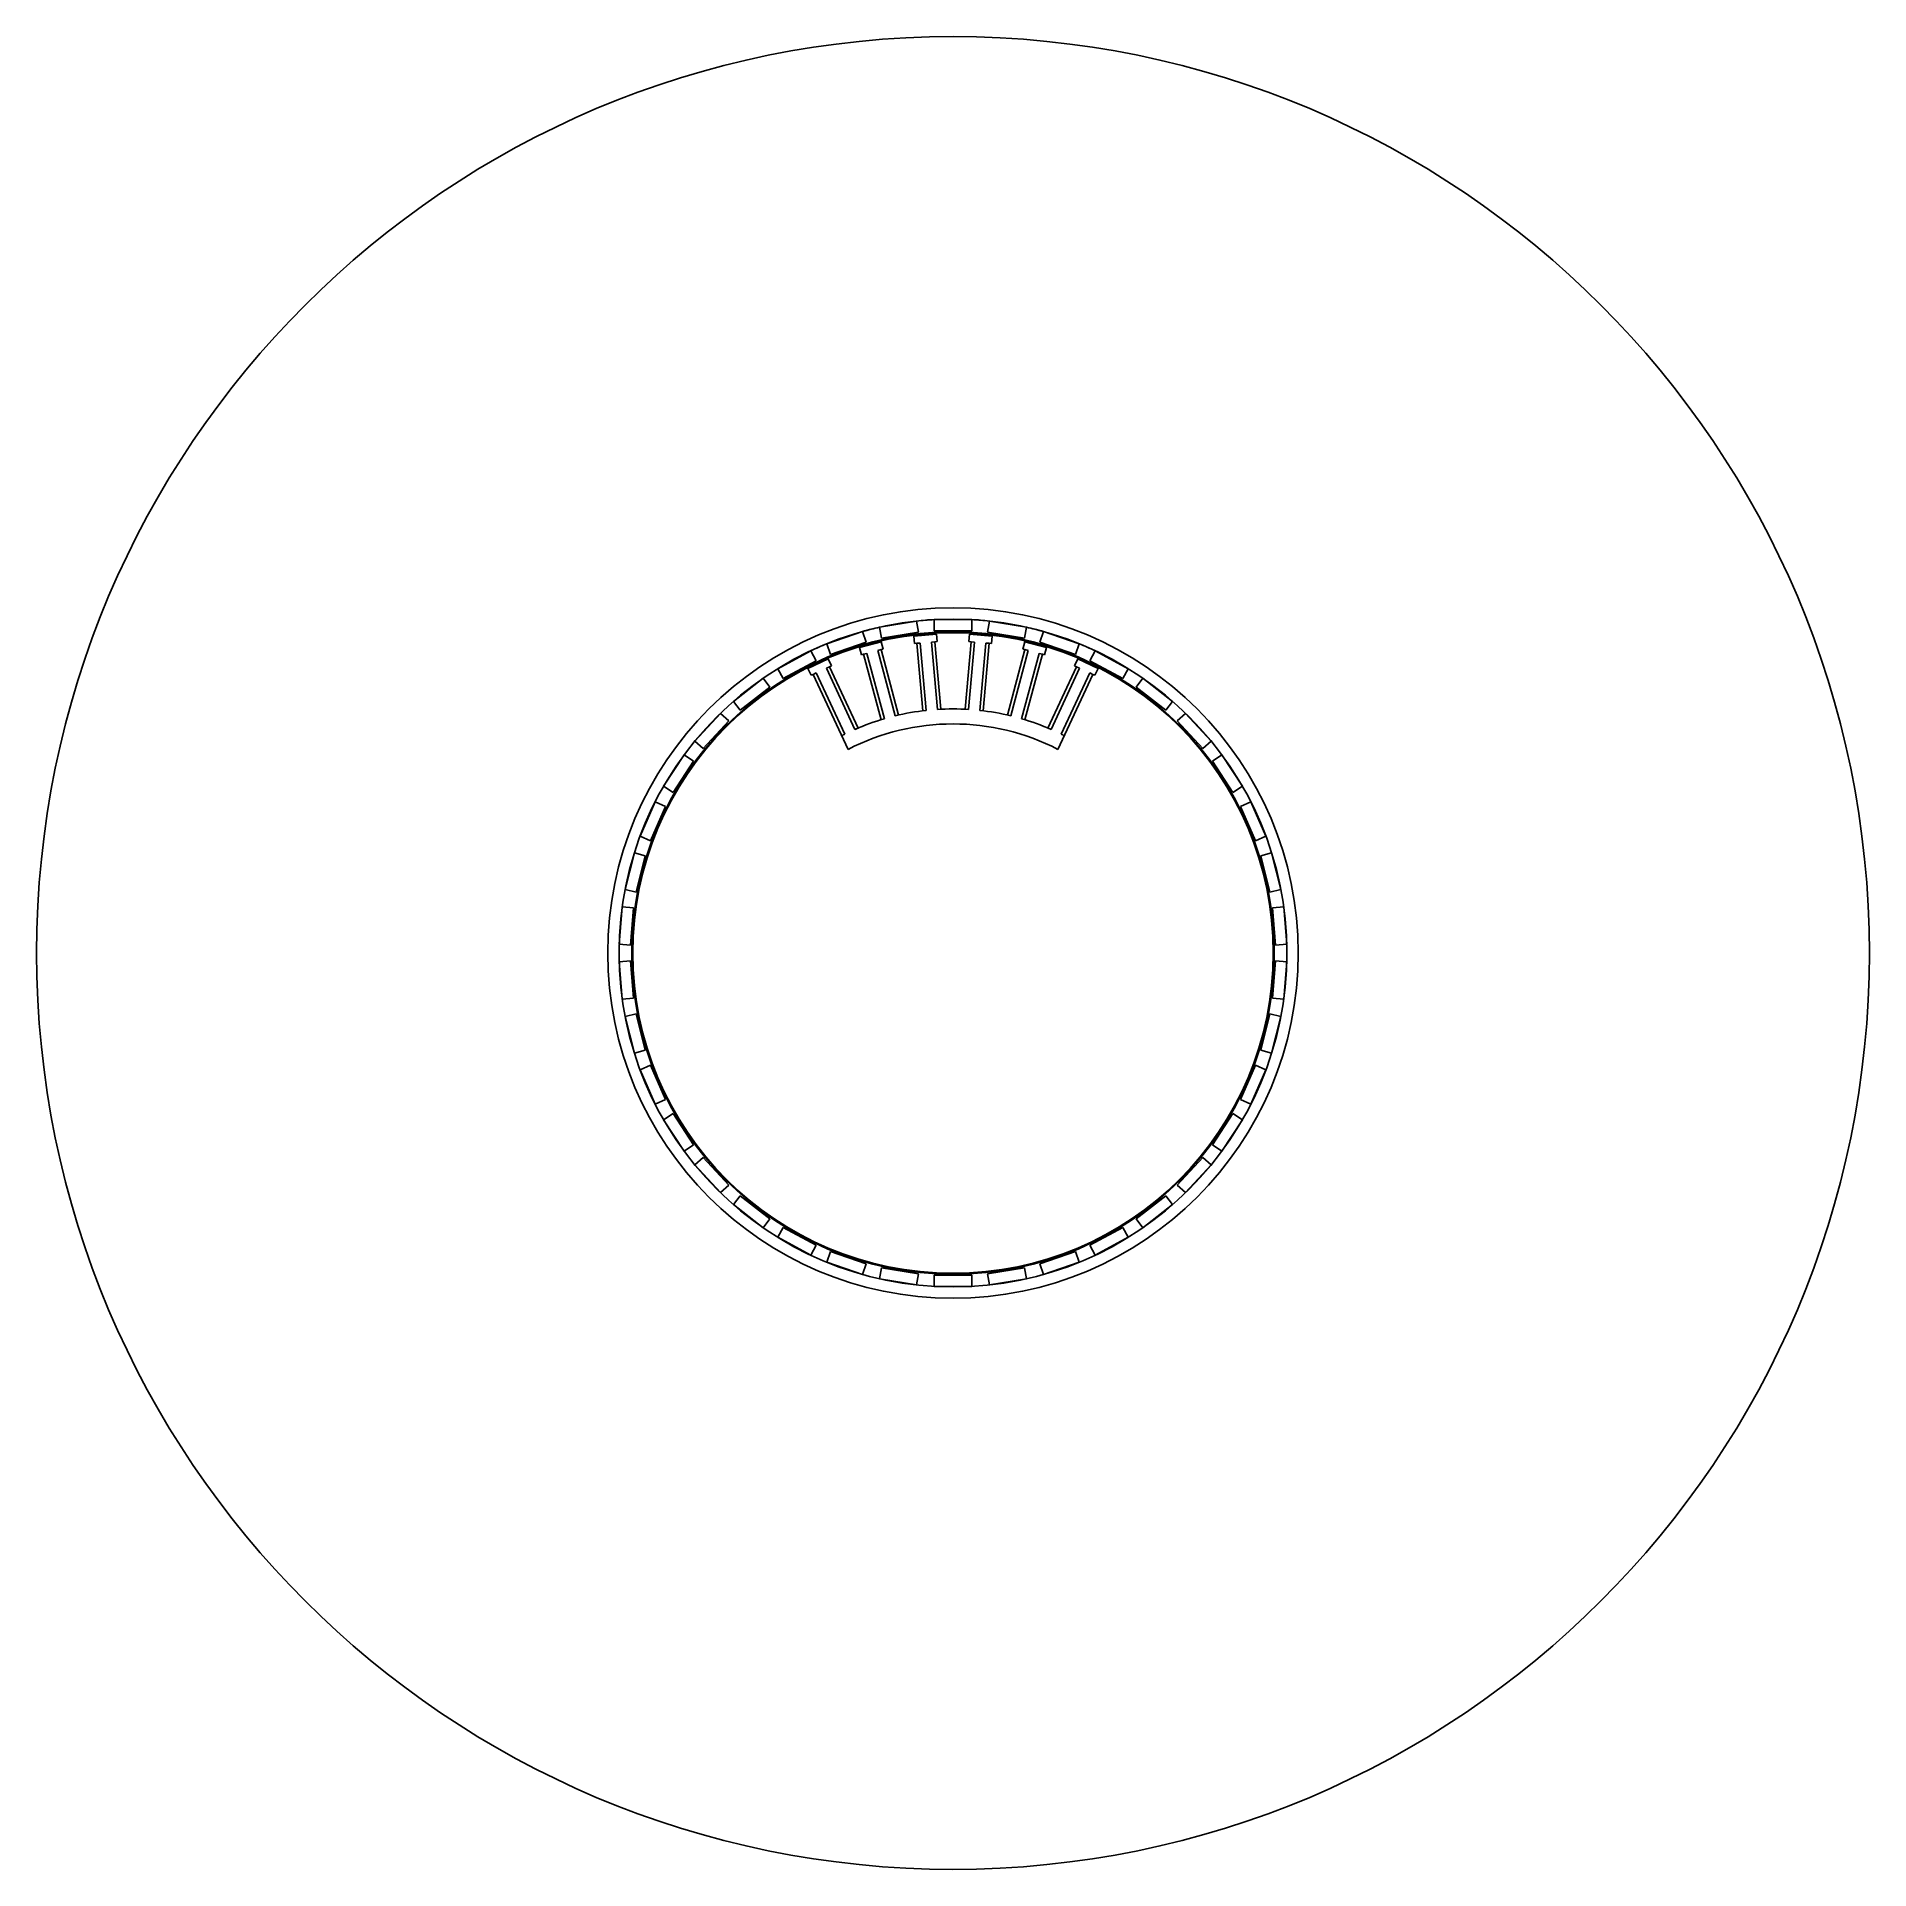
# Model space of a CAD drawing. Extents: x -244 to 244, y -244 to 244.
import ezdxf

# ---------------------------------------------------------------- set-up
doc = ezdxf.new("R2010")
doc.units = 0
doc.header["$MEASUREMENT"] = 0
doc.layers.add('MODELSKETCH_VISIBLE', color=7, linetype='CONTINUOUS')

msp = doc.modelspace()

# ---------------------------------------------------------------- linework, layer by layer
at = {"layer": 'MODELSKETCH_VISIBLE'}
for p, q in [((-9.68, 88.4), (-19.55, 86.75)), ((-9.19, 85.44), (-9.68, 88.4)), ((-5, 88.79), (-5, 85.79)), ((5, 88.79), (-5, 88.79)), ((5, 85.79), (5, 88.79)), ((9.68, 88.4), (9.19, 85.44)), ((19.55, 86.75), (9.68, 88.4)), ((-24.1, 85.6), (-33.56, 82.35)), ((-23.13, 82.76), (-24.1, 85.6)), ((-19.55, 86.75), (-19.05, 83.79)), ((-19.05, 83.79), (-9.19, 85.44)), ((-4.42, 84.92), (-10.4, 84.4)), ((-10.4, 84.4), (-10.22, 82.41)), ((-5, 85.79), (5, 85.79)), ((-4.24, 82.93), (-4.42, 84.92)), ((4.42, 84.92), (4.24, 82.93)), ((10.4, 84.4), (4.42, 84.92)), ((9.19, 85.44), (19.05, 83.79)), ((10.22, 82.41), (10.4, 84.4)), ((19.05, 83.79), (19.55, 86.75)), ((24.1, 85.6), (23.13, 82.76)), ((33.56, 82.35), (24.1, 85.6)), ((-37.86, 80.46), (-46.65, 75.7)), ((-33.2, 78.29), (-38.63, 75.75)), ((-36.43, 77.83), (-37.86, 80.46)), ((-33.56, 82.35), (-32.58, 79.51)), ((-32.35, 76.48), (-33.2, 78.29)), ((-32.58, 79.51), (-23.13, 82.76)), ((-19.1, 82.86), (-24.89, 81.31)), ((-24.89, 81.31), (-24.38, 79.38)), ((-24.38, 79.38), (-23.8, 79.53)), ((-22.93, 79.77), (-23.8, 79.53)), ((-23.8, 79.53), (-22.93, 79.77)), ((-23.8, 79.53), (-19.13, 62.12)), ((-18.27, 62.38), (-22.93, 79.77)), ((-22.93, 79.77), (-18.27, 62.38)), ((-19.16, 80.78), (-20.03, 80.54)), ((-20.03, 80.54), (-19.16, 80.78)), ((-20.03, 80.54), (-15.37, 63.16)), ((-15.37, 63.16), (-20.03, 80.54)), ((-19.16, 80.78), (-18.58, 80.93)), ((-14.49, 63.36), (-19.16, 80.78)), ((-18.58, 80.93), (-19.1, 82.86)), ((-10.22, 82.41), (-9.62, 82.46)), ((-8.73, 82.54), (-9.62, 82.46)), ((-9.62, 82.46), (-8.73, 82.54)), ((-9.62, 82.46), (-8.05, 64.5)), ((-7.16, 64.6), (-8.73, 82.54)), ((-8.73, 82.54), (-7.16, 64.6)), ((-4.84, 82.88), (-5.74, 82.8)), ((-5.74, 82.8), (-4.84, 82.88)), ((-5.74, 82.8), (-4.17, 64.87)), ((-4.17, 64.87), (-5.74, 82.8)), ((-4.84, 82.88), (-4.24, 82.93)), ((-3.27, 64.92), (-4.84, 82.88)), ((4.84, 82.88), (3.27, 64.92)), ((4.17, 64.87), (5.74, 82.8)), ((5.74, 82.8), (4.17, 64.87)), ((4.24, 82.93), (4.84, 82.88)), ((5.74, 82.8), (4.84, 82.88)), ((4.84, 82.88), (5.74, 82.8)), ((8.73, 82.54), (7.16, 64.6)), ((7.16, 64.6), (8.73, 82.54)), ((8.05, 64.5), (9.62, 82.46)), ((9.62, 82.46), (8.73, 82.54)), ((8.73, 82.54), (9.62, 82.46)), ((9.62, 82.46), (10.22, 82.41)), ((19.16, 80.78), (14.49, 63.36)), ((15.37, 63.16), (20.03, 80.54)), ((20.03, 80.54), (15.37, 63.16)), ((22.93, 79.77), (18.27, 62.38)), ((18.27, 62.38), (22.93, 79.77)), ((19.1, 82.86), (18.58, 80.93)), ((18.58, 80.93), (19.16, 80.78)), ((24.89, 81.31), (19.1, 82.86)), ((19.13, 62.12), (23.8, 79.53)), ((20.03, 80.54), (19.16, 80.78)), ((19.16, 80.78), (20.03, 80.54)), ((23.8, 79.53), (22.93, 79.77)), ((22.93, 79.77), (23.8, 79.53)), ((23.13, 82.76), (32.58, 79.51)), ((23.8, 79.53), (24.38, 79.38)), ((24.38, 79.38), (24.89, 81.31)), ((33.2, 78.29), (32.35, 76.48)), ((32.58, 79.51), (33.56, 82.35)), ((38.63, 75.75), (33.2, 78.29)), ((37.86, 80.46), (36.43, 77.83)), ((46.65, 75.7), (37.86, 80.46)), ((-46.65, 75.7), (-45.23, 73.07)), ((-45.23, 73.07), (-36.43, 77.83)), ((-38.63, 75.75), (-37.79, 73.94)), ((-37.79, 73.94), (-37.25, 74.19)), ((-36.43, 74.57), (-37.25, 74.19)), ((-37.25, 74.19), (-36.43, 74.57)), ((-37.25, 74.19), (-27.93, 54.23)), ((-28.82, 58.26), (-36.43, 74.57)), ((-36.43, 74.57), (-28.82, 58.26)), ((-32.89, 76.22), (-33.71, 75.84)), ((-33.71, 75.84), (-32.89, 76.22)), ((-33.71, 75.84), (-26.1, 59.53)), ((-26.1, 59.53), (-33.71, 75.84)), ((-32.89, 76.22), (-32.35, 76.48)), ((-25.28, 59.88), (-32.89, 76.22)), ((32.89, 76.22), (25.28, 59.88)), ((26.1, 59.53), (33.71, 75.84)), ((33.71, 75.84), (26.1, 59.53)), ((27.93, 54.23), (37.25, 74.19)), ((36.43, 74.57), (28.82, 58.26)), ((28.82, 58.26), (36.43, 74.57)), ((32.35, 76.48), (32.89, 76.22)), ((33.71, 75.84), (32.89, 76.22)), ((32.89, 76.22), (33.71, 75.84)), ((36.43, 77.83), (45.23, 73.07)), ((37.25, 74.19), (36.43, 74.57)), ((36.43, 74.57), (37.25, 74.19)), ((37.25, 74.19), (37.79, 73.94)), ((37.79, 73.94), (38.63, 75.75)), ((45.23, 73.07), (46.65, 75.7)), ((-50.59, 73.14), (-58.48, 66.99)), ((-56.64, 64.63), (-48.74, 70.77)), ((-50.59, 73.14), (-48.74, 70.77)), ((-48.74, 70.77), (-50.59, 73.14)), ((50.59, 73.14), (48.74, 70.77)), ((48.74, 70.77), (56.64, 64.63)), ((58.48, 66.99), (50.59, 73.14)), ((-61.94, 63.81), (-68.71, 56.45)), ((-59.73, 61.78), (-61.94, 63.81)), ((-58.48, 66.99), (-56.64, 64.63)), ((56.64, 64.63), (58.48, 66.99)), ((61.94, 63.81), (59.73, 61.78)), ((68.71, 56.45), (61.94, 63.81)), ((-66.5, 54.42), (-59.73, 61.78)), ((59.73, 61.78), (66.5, 54.42)), ((-68.71, 56.45), (-66.5, 54.42)), ((66.5, 54.42), (68.71, 56.45)), ((-71.59, 52.75), (-77.06, 44.38)), ((-74.55, 42.73), (-69.08, 51.11)), ((-69.08, 51.11), (-71.59, 52.75)), ((71.59, 52.75), (69.08, 51.11)), ((69.08, 51.11), (74.55, 42.73)), ((77.06, 44.38), (71.59, 52.75)), ((-77.06, 44.38), (-74.55, 42.73)), ((74.55, 42.73), (77.06, 44.38)), ((-79.3, 40.24), (-83.32, 31.09)), ((-79.3, 40.24), (-83.32, 31.09)), ((-76.55, 39.04), (-79.3, 40.24)), ((-76.55, 39.04), (-79.3, 40.24)), ((79.3, 40.24), (76.55, 39.04)), ((83.32, 31.09), (79.3, 40.24)), ((-80.57, 29.88), (-76.55, 39.04)), ((-80.57, 29.88), (-76.55, 39.04)), ((76.55, 39.04), (80.57, 29.88)), ((-83.32, 31.09), (-80.57, 29.88)), ((-83.32, 31.09), (-80.57, 29.88)), ((80.57, 29.88), (83.32, 31.09)), ((-84.84, 26.64), (-87.3, 16.95)), ((-81.93, 25.91), (-84.84, 26.64)), ((-84.39, 16.21), (-81.93, 25.91)), ((84.84, 26.64), (81.93, 25.91)), ((81.93, 25.91), (84.39, 16.21)), ((87.3, 16.95), (84.84, 26.64)), ((-87.3, 16.95), (-84.39, 16.21)), ((84.39, 16.21), (87.3, 16.95)), ((-88.07, 12.31), (-88.9, 2.35)), ((-85.08, 12.07), (-88.07, 12.31)), ((-85.91, 2.1), (-85.08, 12.07)), ((88.07, 12.31), (85.08, 12.07)), ((85.08, 12.07), (85.91, 2.1)), ((88.9, 2.35), (88.07, 12.31)), ((-88.9, 2.35), (-85.91, 2.1)), ((85.91, 2.1), (88.9, 2.35)), ((-85.91, -2.1), (-88.9, -2.35)), ((-88.9, -2.35), (-88.07, -12.31)), ((-85.08, -12.07), (-85.91, -2.1)), ((85.91, -2.1), (85.08, -12.07)), ((88.9, -2.35), (85.91, -2.1)), ((88.07, -12.31), (88.9, -2.35)), ((-88.07, -12.31), (-85.08, -12.07)), ((85.08, -12.07), (88.07, -12.31)), ((-84.39, -16.21), (-87.3, -16.95)), ((-87.3, -16.95), (-84.84, -26.64)), ((-81.93, -25.91), (-84.39, -16.21)), ((84.39, -16.21), (81.93, -25.91)), ((87.3, -16.95), (84.39, -16.21)), ((84.84, -26.64), (87.3, -16.95)), ((-84.84, -26.64), (-81.93, -25.91)), ((81.93, -25.91), (84.84, -26.64)), ((-80.57, -29.88), (-83.32, -31.09)), ((-83.32, -31.09), (-79.3, -40.24)), ((-76.55, -39.04), (-80.57, -29.88)), ((80.57, -29.88), (76.55, -39.04)), ((79.3, -40.24), (83.32, -31.09)), ((83.32, -31.09), (80.57, -29.88)), ((-79.3, -40.24), (-76.55, -39.04)), ((76.55, -39.04), (79.3, -40.24)), ((-74.55, -42.73), (-77.06, -44.38)), ((-69.08, -51.11), (-74.55, -42.73)), ((74.55, -42.73), (69.08, -51.11)), ((77.06, -44.38), (74.55, -42.73)), ((-77.06, -44.38), (-71.59, -52.75)), ((71.59, -52.75), (77.06, -44.38)), ((-71.59, -52.75), (-69.08, -51.11)), ((69.08, -51.11), (71.59, -52.75)), ((-66.5, -54.42), (-68.71, -56.45)), ((-68.71, -56.45), (-61.94, -63.81)), ((-59.73, -61.78), (-66.5, -54.42)), ((66.5, -54.42), (59.73, -61.78)), ((61.94, -63.81), (68.71, -56.45)), ((68.71, -56.45), (66.5, -54.42)), ((-61.94, -63.81), (-59.73, -61.78)), ((59.73, -61.78), (61.94, -63.81)), ((-56.64, -64.63), (-58.48, -66.99)), ((-58.48, -66.99), (-50.59, -73.14)), ((-48.74, -70.77), (-56.64, -64.63)), ((56.64, -64.63), (48.74, -70.77)), ((50.59, -73.14), (58.48, -66.99)), ((58.48, -66.99), (56.64, -64.63)), ((-50.59, -73.14), (-48.74, -70.77)), ((-45.23, -73.07), (-46.65, -75.7)), ((-36.43, -77.83), (-45.23, -73.07)), ((45.23, -73.07), (36.43, -77.83)), ((46.65, -75.7), (45.23, -73.07)), ((48.74, -70.77), (50.59, -73.14)), ((-46.65, -75.7), (-37.86, -80.46)), ((-37.86, -80.46), (-36.43, -77.83)), ((36.43, -77.83), (37.86, -80.46)), ((37.86, -80.46), (46.65, -75.7)), ((-32.58, -79.51), (-33.56, -82.35)), ((-33.56, -82.35), (-24.1, -85.6)), ((-23.13, -82.76), (-32.58, -79.51)), ((-24.1, -85.6), (-23.13, -82.76)), ((32.58, -79.51), (23.13, -82.76)), ((23.13, -82.76), (24.1, -85.6)), ((24.1, -85.6), (33.56, -82.35)), ((33.56, -82.35), (32.58, -79.51)), ((-19.05, -83.79), (-19.55, -86.75)), ((-19.55, -86.75), (-9.68, -88.4)), ((-9.19, -85.44), (-19.05, -83.79)), ((-9.68, -88.4), (-9.19, -85.44)), ((-5, -85.79), (-5, -88.79)), ((5, -85.79), (-5, -85.79)), ((5, -88.79), (5, -85.79)), ((19.05, -83.79), (9.19, -85.44)), ((9.19, -85.44), (9.68, -88.4)), ((9.68, -88.4), (19.55, -86.75)), ((19.55, -86.75), (19.05, -83.79)), ((-5, -88.79), (5, -88.79))]:
    msp.add_line(p, q, dxfattribs=at)
for radius in [244, 91.93, 88.93, 85.54, 85.29]:
    msp.add_circle((0, 0), radius, dxfattribs=at)
for radius, start, end in [(88.93, 93.2232, 96.2505), (88.93, 83.7495, 86.7768), (88.93, 102.6969, 105.7241), (88.93, 74.2759, 77.3031), (88.93, 112.1706, 115.1978), (88.93, 64.8022, 67.8294), (65, 96.3223, 103.6777), (65, 86.3223, 93.6777), (65, 76.3223, 83.6777), (61, 62.7452, 117.2548), (65, 106.3223, 113.6777), (65, 112.884, 113.6777), (65, 66.3223, 73.6777), (65, 116.3223, 117.116), (65, 116.3223, 117.116), (65, 62.884, 63.6777)]:
    msp.add_arc((0, 0), radius, start, end, dxfattribs=at)

doc.saveas('drawing.dxf')
